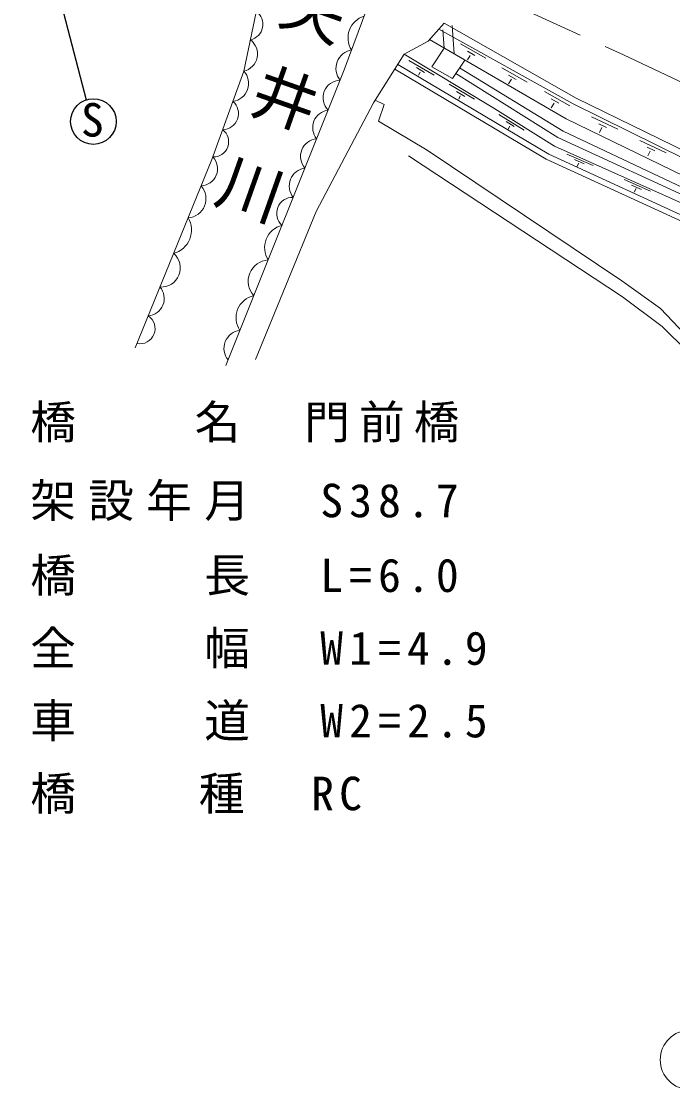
# Model space of a CAD drawing. Units: millimetres, scale not verified. Extents: x 40000 to 680000, y 20000 to 380000.
# Drawn here: x 357987 to 393644, y 258661 to 317159 of the extents above; entities that cross this region are included whole.
import ezdxf
from ezdxf.enums import TextEntityAlignment as Align

# ---------------------------------------------------------------- set-up
doc = ezdxf.new("R2010")
doc.units = ezdxf.units.MM
doc.header["$LTSCALE"] = 1000
doc.linetypes.add('CHAIN', pattern=[18.5, 12, -1.5, 3.5, -1.5])
for name, color, linetype, lineweight in [('M-BGD', 7, 'Continuous', 13), ('M-BMK', 2, 'CHAIN', 13), ('M-STR-HTXT', 7, 'Continuous', 13), ('M-STR-STRC', 7, 'Continuous', 13)]:
    doc.layers.add(name, color=color, linetype=linetype, lineweight=lineweight)
doc.styles.add('ＭＳ ゴシック', font='')
doc.styles.get('ＭＳ ゴシック').set_extended_font_data('MS Gothic')

msp = doc.modelspace()

# ---------------------------------------------------------------- linework, layer by layer
at = {"layer": 'M-BGD', "lineweight": 25}
msp.add_line((358143, 325937), (361541, 312861), dxfattribs=at)
at = {"layer": 'M-BGD'}
for p, q in [((381134, 315691), (381066, 316699)), ((381681, 315373), (381574, 316937)), ((382037, 315925), (383421, 315144)), ((381134, 315691), (380459, 314675)), ((382407, 315522), (382818, 315289)), ((379207, 315022), (380586, 314212)), ((382258, 315039), (381583, 314023)), ((382562, 315298), (382407, 315045)), ((379614, 314625), (380060, 314362)), ((379818, 314384), (379728, 314213)), ((380459, 314675), (381583, 314023)), ((384292, 314616), (385675, 313835)), ((384661, 314214), (385072, 313981)), ((381409, 313712), (382788, 312902)), ((384816, 313990), (384661, 313737)), ((381816, 313314), (382262, 313051)), ((382020, 313073), (381930, 312902)), ((386629, 313312), (388012, 312531)), ((386998, 312909), (387410, 312676)), ((387153, 312685), (386998, 312432)), ((384123, 312066), (385513, 311196)), ((389200, 311927), (390638, 311251)), ((384530, 311669), (384976, 311405)), ((384734, 311428), (384644, 311257)), ((389599, 311552), (390026, 311351)), ((389770, 311341), (389634, 311077)), ((391846, 310638), (393283, 309962)), ((392244, 310264), (392672, 310062)), ((392415, 310052), (392279, 309788)), ((387857, 309893), (389295, 309261)), ((388267, 309591), (388804, 309356)), ((388509, 309397), (388407, 309201)), ((390990, 308497), (392427, 307865)), ((391400, 308195), (391937, 307959)), ((391642, 308001), (391539, 307805))]:
    msp.add_line(p, q, dxfattribs=at)
for points in [[(371544, 321003), (370170, 314429), (368424, 309592), (364218, 299287)], [(377436, 319284), (375664, 314498), (369183, 298309)], [(381142, 317068), (380254, 316081), (378946, 315358), (377269, 312705), (374135, 306754), (370813, 298636)], [(381142, 317068), (388354, 312959), (395988, 309237), (408575, 301960), (412833, 299069), (420299, 293825), (421960, 291785), (422535, 290678), (422829, 289724), (422969, 288603), (422927, 287005), (422755, 286037), (422278, 284906), (421661, 283934), (418875, 280839), (411572, 273045), (409778, 271131), (405306, 265832)], [(380839, 316732), (388203, 312640), (395842, 308857), (408347, 301614), (412665, 298782), (419864, 293569), (421627, 291497), (422101, 290556), (422400, 289621), (422587, 288637)], [(380325, 316160), (387816, 311814), (395555, 308056), (404233, 303100), (412259, 297773), (417370, 294219), (418842, 292978), (420232, 291254)], [(378946, 315358), (383768, 312466), (387175, 310321), (395177, 306753), (403361, 302004), (406908, 299831), (411534, 296676), (415138, 294335), (416750, 293059), (418026, 291966), (419562, 290618)], [(378592, 314798), (386857, 309883), (395213, 306045), (405444, 300115), (416990, 292449), (420884, 288396), (420898, 287008), (420687, 285928), (420197, 284933), (419398, 283671), (417897, 282017), (416986, 281176), (414238, 282031)], [(378439, 314540), (386718, 309617), (395075, 305778), (405286, 299860), (416796, 292218), (420484, 288379), (420497, 287044), (420305, 286057), (419847, 285129), (419078, 283914), (417613, 282299), (416943, 281680), (414377, 282537)], [(381774, 314310), (387361, 310794), (395376, 307107), (403655, 302490), (411796, 297041), (416873, 293533), (418210, 292421), (419758, 290804)], [(381976, 314615), (387659, 311149), (395496, 307434), (403796, 302836), (411961, 297362), (417056, 293796), (418384, 292787), (419983, 291018)], [(377357, 312844), (377850, 312606), (377542, 311690), (380208, 310101), (390870, 302951), (392987, 301429), (394656, 299663), (398914, 291050), (401971, 290516)], [(379184, 309800), (390891, 302075), (393064, 300441), (394466, 299081), (398223, 291055), (401462, 289176)]]:
    msp.add_lwpolyline(points, dxfattribs=at)
at = {"layer": 'M-BGD', "lineweight": 25}
msp.add_circle((361930, 311674), 1250, dxfattribs=at)
at = {"layer": 'M-BGD'}
for centre, radius, start, end in [((370348, 316998), 866, 282.09097, 54.30008), ((377098, 316260), 1227, 106.39348, 212.95599), ((369941, 315375), 974, 283.55534, 52.83571), ((376233, 314582), 1024, 99.19895, 219.13142), ((369436, 313758), 994, 277.851, 42.46306), ((375466, 312973), 963, 91.62528, 224.74197), ((368992, 312108), 882, 271.41017, 48.90389), ((374900, 311338), 964, 97.02531, 219.34194), ((368503, 310566), 834, 268.02677, 52.28729), ((374242, 309762), 969, 95.22234, 221.14491), ((367785, 309091), 942, 273.10962, 42.895), ((373645, 308142), 992, 97.65569, 218.71155), ((367036, 307454), 1060, 274.53606, 41.05698), ((372843, 306643), 879, 88.16653, 228.20071), ((365983, 305727), 1320, 285.04711, 30.54594), ((372562, 304768), 1258, 104.04147, 212.32577), ((365644, 303657), 1047, 266.24897, 49.34407), ((371577, 302929), 1169, 93.79852, 222.56872), ((364850, 301986), 958, 274.77992, 40.81313), ((370971, 300934), 1231, 101.947, 214.42024), ((364471, 300335), 834, 259.00657, 56.58647), ((370076, 299249), 997, 96.96526, 219.40198)]:
    msp.add_arc(centre, radius, start, end, dxfattribs=at)
at = {"layer": 'M-BMK'}
msp.add_lwpolyline([(348101, 327361), (356832, 329975), (368057, 325344), (377678, 321401), (390951, 315321), (396786, 312568)], dxfattribs=at)
at = {"layer": 'M-STR-STRC'}
msp.add_circle((394600, 260293), 1632, dxfattribs=at)

# ---------------------------------------------------------------- texts
at = {"layer": 'M-BGD', "style": 'ＭＳ ゴシック'}
for s, p in [('矢', (371687, 316407)), ('井', (370104, 311569)), ('川', (368198, 306606))]:
    msp.add_text(s, height=2566, rotation=340.485, dxfattribs=at).set_placement(p, align=Align.BOTTOM_LEFT)
msp.add_text('S', height=1833, dxfattribs=at).set_placement((361251, 310300), align=Align.BOTTOM_LEFT)
at = {"layer": 'M-STR-HTXT', "char_height": 1833, "attachment_point": 7, "style": 'ＭＳ ゴシック'}
for s, insert in [('\\T1.2;橋\u3000\u3000名\u3000門前橋', (358475, 294097)), ('\\T1.27;架設年月\u3000S38.7', (358475, 289802)), ('\\T1.27;橋\u3000\u3000長\u3000L=6.0', (358475, 285704)), ('\\T1.27;全\u3000\u3000幅\u3000W1=4.9', (358475, 281723)), ('\\T1.27;車\u3000\u3000道\u3000W2=2.5', (358475, 277743)), ('\\T1.23;橋\u3000\u3000種\u3000RC', (358475, 273763))]:
    msp.add_mtext(s, dxfattribs=dict(at, insert=insert))

doc.saveas('drawing.dxf')
